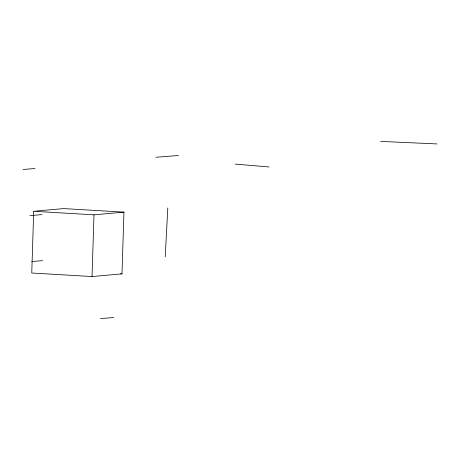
<?xml version="1.0" encoding="UTF-8"?>
<svg xmlns="http://www.w3.org/2000/svg" width="460" height="460" viewBox="0 0 460 460"><rect width="100%" height="100%" fill="white"/><g stroke="black" fill="none" stroke-linecap="round" stroke-linejoin="round"><path stroke-width="0.69" d="M33.701 211.289L31.757 273.01L92.046 276.546L122.003 273.855L123.941 212.135L63.652 208.593L33.701 211.289L93.984 214.831L123.941 212.135M92.046 276.546L93.984 214.831M165.22 256.789L167.808 207.954M29.871 215.659L42.061 214.584M23 169.504L35.075 168.486M31.734 261.533L42.602 260.636M100.464 318.602L113.718 317.515M155.952 157.262L178.451 155.492M380.65 141.398L437 143.934M120.583 273.769L122.003 273.855M235.215 164.093L269.042 166.968"/></g></svg>
